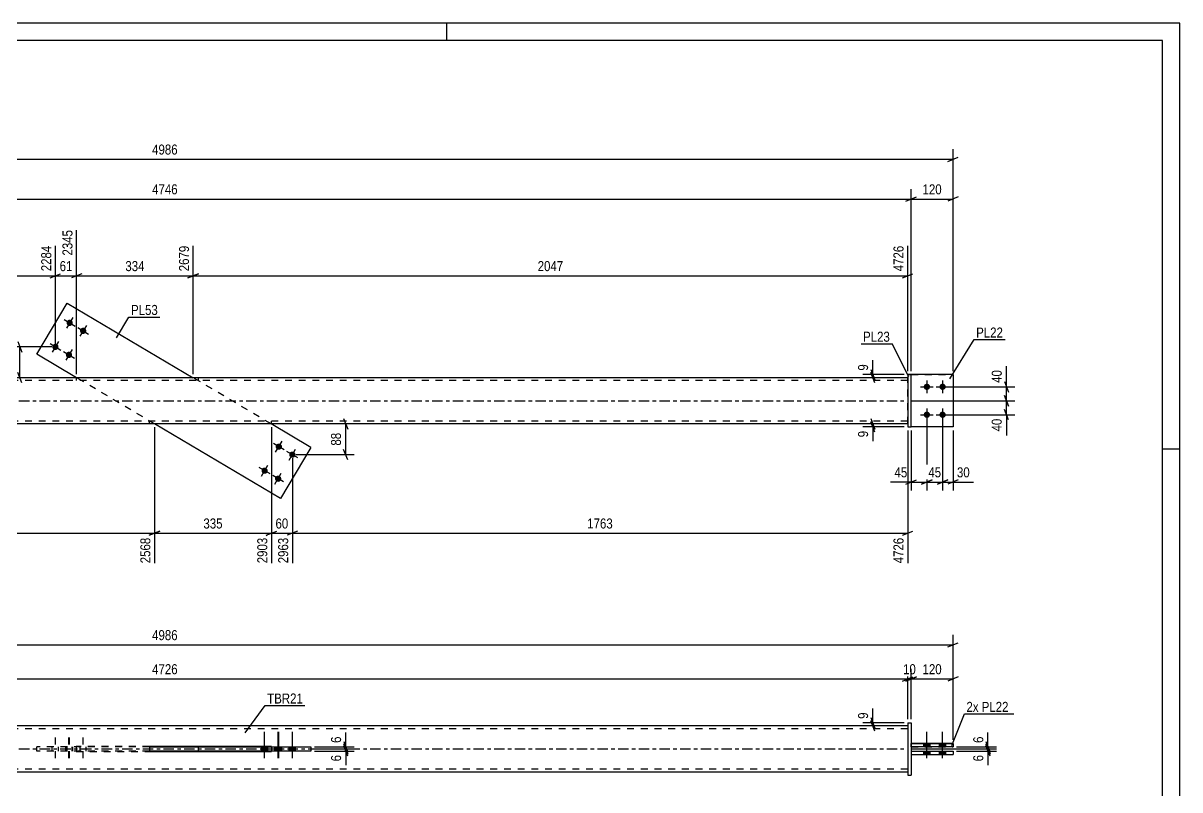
# Model space of a CAD drawing. Header units: millimetres. Extents: x 0 to 594, y 0 to 420.
# Drawn here: x 262.6 to 594, y 200.5 to 420 of the extents above; entities that cross this region are included whole.
import ezdxf

# ---------------------------------------------------------------- set-up
doc = ezdxf.new("R2010")
doc.units = ezdxf.units.MM
doc.linetypes.add('DXK_LINE_DOT2', pattern=[3.9198, 1.9599, -1.9599])
doc.linetypes.add('DXK_LINE_DOT3', pattern=[5.9187, 2.979, -0.9799, 0.9799, -0.9799])
doc.styles.add('Arial Narrow', font='ARIALN.TTF', dxfattribs={"height": 0.2})

# ---------------------------------------------------------------- blocks, each defined once
blk = doc.blocks.new('Unknown-489684690-1163')
at = {"color": 5, "linetype": 'Continuous'}
for p, q in [((594, 420), (0, 420)), ((384, 415), (384, 420)), ((594, 0), (594, 420)), ((589, 415), (5, 415)), ((589, 5), (589, 415)), ((594, 298), (589, 298))]:
    blk.add_line(p, q, dxfattribs=at)
blk = doc.blocks.new('Part-489684690-1906 - 1883')
at = {"color": 2, "linetype": 'Continuous'}
for p, q in [((516.03, 219.68), (517.03, 219.68)), ((516.03, 219.68), (516.03, 204.68)), ((516.03, 219.68), (517.03, 219.68)), ((517.03, 219.68), (517.03, 204.68)), ((516.03, 204.68), (517.03, 204.68))]:
    blk.add_line(p, q, dxfattribs=at)
at = {"color": 7, "linetype": 'DXK_LINE_DOT2'}
for p, q in [((516.03, 219.68), (516.03, 219.68)), ((516.03, 219.68), (516.03, 219.68)), ((517.03, 219.68), (517.03, 219.68)), ((517.03, 219.68), (517.03, 219.68)), ((516.03, 204.68), (516.03, 204.68)), ((516.03, 204.68), (517.03, 204.68))]:
    blk.add_line(p, q, dxfattribs=at)
blk = doc.blocks.new('Part-489684690-1895 - 1883')
at = {"color": 2, "linetype": 'Continuous'}
for p, q in [((516.03, 218.78), (178.59, 218.78)), ((298.84, 212.88), (298.84, 211.48)), ((333.78, 212.88), (298.84, 212.88)), ((312.82, 212.88), (312.82, 212.78)), ((333.78, 212.88), (333.78, 212.78)), ((298.84, 211.48), (333.78, 211.48)), ((312.82, 211.48), (312.82, 211.58)), ((333.78, 211.48), (333.78, 211.58)), ((516.03, 205.58), (178.59, 205.58))]:
    blk.add_line(p, q, dxfattribs=at)
at = {"color": 7, "linetype": 'DXK_LINE_DOT2'}
for p, q in [((516.03, 218.78), (516.03, 205.58)), ((516.03, 217.98), (178.59, 217.98)), ((277.88, 212.88), (277.88, 211.48)), ((298.84, 212.88), (277.88, 212.88)), ((312.82, 212.78), (312.82, 211.58)), ((333.78, 212.78), (333.78, 211.58)), ((277.88, 211.48), (298.84, 211.48)), ((516.03, 206.38), (178.59, 206.38))]:
    blk.add_line(p, q, dxfattribs=at)
at = {"color": 7, "linetype": 'DXK_LINE_DOT3'}
blk.add_line((178.59, 212.18), (516.03, 212.18), dxfattribs=at)
blk = doc.blocks.new('Part-489684690-1900 - 1883')
at = {"color": 2, "linetype": 'Continuous'}
for p, q in [((517.03, 211.58), (529.03, 211.58)), ((517.03, 211.58), (529.03, 211.58)), ((517.03, 211.58), (517.03, 210.58)), ((517.03, 210.58), (529.03, 210.58)), ((529.03, 211.58), (529.03, 210.58))]:
    blk.add_line(p, q, dxfattribs=at)
at = {"color": 7, "linetype": 'DXK_LINE_DOT2'}
for p, q in [((517.03, 211.58), (517.03, 211.58)), ((517.03, 210.58), (529.03, 210.58)), ((529.03, 211.58), (529.03, 211.58))]:
    blk.add_line(p, q, dxfattribs=at)
blk = doc.blocks.new('Part-489684690-1905 - 1883')
at = {"color": 2, "linetype": 'Continuous'}
for p, q in [((529.03, 213.78), (517.03, 213.78)), ((517.03, 213.78), (529.03, 213.78)), ((517.03, 212.78), (517.03, 213.78)), ((529.03, 212.78), (517.03, 212.78)), ((529.03, 213.78), (529.03, 212.78))]:
    blk.add_line(p, q, dxfattribs=at)
at = {"color": 7, "linetype": 'DXK_LINE_DOT2'}
for p, q in [((517.03, 213.78), (517.03, 213.78)), ((517.03, 212.78), (529.03, 212.78)), ((529.03, 213.78), (529.03, 213.78))]:
    blk.add_line(p, q, dxfattribs=at)
blk = doc.blocks.new('Part-489684690-1922 - 1883')
at = {"color": 7, "linetype": 'DXK_LINE_DOT2'}
for p, q in [((266.59, 211.58), (266.59, 212.78)), ((298.84, 212.78), (266.59, 212.78)), ((275.25, 211.58), (275.25, 212.78)), ((298.84, 211.58), (266.59, 211.58))]:
    blk.add_line(p, q, dxfattribs=at)
at = {"color": 2, "linetype": 'Continuous'}
for p, q in [((298.84, 212.78), (345.07, 212.78)), ((336.41, 211.58), (336.41, 212.78)), ((345.07, 212.78), (345.07, 211.58)), ((336.41, 211.58), (298.84, 211.58)), ((345.07, 211.58), (336.41, 211.58))]:
    blk.add_line(p, q, dxfattribs=at)
blk = doc.blocks.new('Bolt-489684690-1923 - 1883')
at = {"linetype": 'Continuous'}
for points in [[(522.43, 213.78), (520.63, 213.78), (520.63, 212.78), (522.43, 212.78)], [(522.43, 213.78), (520.63, 213.78), (520.63, 212.78), (522.43, 212.78)], [(526.93, 213.78), (525.13, 213.78), (525.13, 212.78), (526.93, 212.78)], [(526.93, 213.78), (525.13, 213.78), (525.13, 212.78), (526.93, 212.78)], [(522.43, 211.58), (520.63, 211.58), (520.63, 210.58), (522.43, 210.58)], [(522.43, 211.58), (520.63, 211.58), (520.63, 210.58), (522.43, 210.58)], [(526.93, 211.58), (525.13, 211.58), (525.13, 210.58), (526.93, 210.58)], [(526.93, 211.58), (525.13, 211.58), (525.13, 210.58), (526.93, 210.58)]]:
    blk.add_hatch(color=1, dxfattribs=at).paths.add_polyline_path(points)
at = {"color": 1, "linetype": 'Continuous'}
for p, q in [((521.53, 209.58), (521.53, 217.08)), ((521.53, 209.58), (521.53, 217.08)), ((526.03, 209.58), (526.03, 217.08)), ((526.03, 209.58), (526.03, 217.08)), ((520.63, 212.78), (520.63, 213.78)), ((520.63, 212.78), (520.63, 213.78)), ((522.43, 212.78), (522.43, 213.78)), ((522.43, 212.78), (522.43, 213.78)), ((525.13, 212.78), (525.13, 213.78)), ((525.13, 212.78), (525.13, 213.78)), ((526.93, 212.78), (526.93, 213.78)), ((526.93, 212.78), (526.93, 213.78)), ((520.63, 210.58), (520.63, 211.58)), ((520.63, 210.58), (520.63, 211.58)), ((522.43, 210.58), (522.43, 211.58)), ((522.43, 210.58), (522.43, 211.58)), ((525.13, 210.58), (525.13, 211.58)), ((525.13, 210.58), (525.13, 211.58)), ((526.93, 210.58), (526.93, 211.58)), ((526.93, 210.58), (526.93, 211.58))]:
    blk.add_line(p, q, dxfattribs=at)
blk = doc.blocks.new('Bolt-489684690-1925 - 1883')
at = {"color": 1, "linetype": 'DXK_LINE_DOT2'}
for p, q in [((271.9, 209.58), (271.9, 217.08)), ((275.77, 209.58), (275.77, 217.08)), ((275.97, 209.58), (275.97, 217.08)), ((279.84, 209.58), (279.84, 217.08)), ((271, 211.58), (271, 212.78)), ((272.8, 211.58), (272.8, 212.78)), ((274.87, 211.58), (274.87, 212.78)), ((275.07, 211.58), (275.07, 212.78)), ((276.67, 211.58), (276.67, 212.78)), ((276.87, 211.58), (276.87, 212.78)), ((278.94, 211.58), (278.94, 212.78)), ((280.74, 211.58), (280.74, 212.78))]:
    blk.add_line(p, q, dxfattribs=at)
blk = doc.blocks.new('Bolt-489684690-1926 - 1883')
at = {"linetype": 'Continuous'}
for points in [[(330.92, 211.58), (332.72, 211.58), (332.72, 212.78), (330.92, 212.78)], [(334.79, 211.58), (336.59, 211.58), (336.59, 212.78), (334.79, 212.78)], [(334.99, 211.58), (336.79, 211.58), (336.79, 212.78), (334.99, 212.78)], [(338.87, 211.58), (340.67, 211.58), (340.67, 212.78), (338.87, 212.78)]]:
    blk.add_hatch(color=1, dxfattribs=at).paths.add_polyline_path(points)
at = {"color": 1, "linetype": 'Continuous'}
for p, q in [((331.82, 209.58), (331.82, 217.08)), ((335.69, 209.58), (335.69, 217.08)), ((335.89, 209.58), (335.89, 217.08)), ((339.77, 209.58), (339.77, 217.08)), ((330.92, 211.58), (330.92, 212.78)), ((332.72, 211.58), (332.72, 212.78)), ((334.79, 211.58), (334.79, 212.78)), ((334.99, 211.58), (334.99, 212.78)), ((336.59, 211.58), (336.59, 212.78)), ((336.79, 211.58), (336.79, 212.78)), ((338.87, 211.58), (338.87, 212.78)), ((340.67, 211.58), (340.67, 212.78))]:
    blk.add_line(p, q, dxfattribs=at)
blk = doc.blocks.new('Bolt-489684690-2124 - 2113')
at = {"linetype": 'Continuous'}
for points in [[(521.53, 316.78), (521.71, 316.76), (521.89, 316.7), (522.06, 316.61), (522.2, 316.48), (522.31, 316.33), (522.38, 316.16), (522.42, 315.98), (522.42, 315.79), (522.38, 315.6), (522.31, 315.43), (522.2, 315.28), (522.06, 315.15), (521.89, 315.06), (521.71, 315), (521.53, 314.98), (521.34, 315), (521.16, 315.06), (521, 315.15), (520.86, 315.28), (520.75, 315.43), (520.67, 315.6), (520.63, 315.79), (520.63, 315.98), (520.67, 316.16), (520.75, 316.33), (520.86, 316.48), (521, 316.61), (521.16, 316.7), (521.34, 316.76)], [(526.03, 316.78), (526.21, 316.76), (526.39, 316.7), (526.56, 316.61), (526.7, 316.48), (526.81, 316.33), (526.88, 316.16), (526.92, 315.98), (526.92, 315.79), (526.88, 315.6), (526.81, 315.43), (526.7, 315.28), (526.56, 315.15), (526.39, 315.06), (526.21, 315), (526.03, 314.98), (525.84, 315), (525.66, 315.06), (525.5, 315.15), (525.36, 315.28), (525.25, 315.43), (525.17, 315.6), (525.13, 315.79), (525.13, 315.98), (525.17, 316.16), (525.25, 316.33), (525.36, 316.48), (525.5, 316.61), (525.66, 316.7), (525.84, 316.76)], [(521.53, 308.78), (521.71, 308.76), (521.89, 308.7), (522.06, 308.61), (522.2, 308.48), (522.31, 308.33), (522.38, 308.16), (522.42, 307.98), (522.42, 307.79), (522.38, 307.6), (522.31, 307.43), (522.2, 307.28), (522.06, 307.15), (521.89, 307.06), (521.71, 307), (521.53, 306.98), (521.34, 307), (521.16, 307.06), (521, 307.15), (520.86, 307.28), (520.75, 307.43), (520.67, 307.6), (520.63, 307.79), (520.63, 307.98), (520.67, 308.16), (520.75, 308.33), (520.86, 308.48), (521, 308.61), (521.16, 308.7), (521.34, 308.76)], [(526.03, 308.78), (526.21, 308.76), (526.39, 308.7), (526.56, 308.61), (526.7, 308.48), (526.81, 308.33), (526.88, 308.16), (526.92, 307.98), (526.92, 307.79), (526.88, 307.6), (526.81, 307.43), (526.7, 307.28), (526.56, 307.15), (526.39, 307.06), (526.21, 307), (526.03, 306.98), (525.84, 307), (525.66, 307.06), (525.5, 307.15), (525.36, 307.28), (525.25, 307.43), (525.17, 307.6), (525.13, 307.79), (525.13, 307.98), (525.17, 308.16), (525.25, 308.33), (525.36, 308.48), (525.5, 308.61), (525.66, 308.7), (525.84, 308.76)]]:
    blk.add_hatch(color=1, dxfattribs=at).paths.add_polyline_path(points)
at = {"color": 1, "linetype": 'Continuous'}
for p, q in [((519.73, 315.88), (523.33, 315.88)), ((521.53, 317.68), (521.53, 314.08)), ((524.23, 315.88), (527.83, 315.88)), ((526.03, 317.68), (526.03, 314.08)), ((521.53, 309.68), (521.53, 306.08)), ((526.03, 309.68), (526.03, 306.08)), ((519.73, 307.88), (523.33, 307.88)), ((524.23, 307.88), (527.83, 307.88))]:
    blk.add_line(p, q, dxfattribs=at)
blk = doc.blocks.new('Part-489684690-2129 - 2113')
at = {"color": 2, "linetype": 'Continuous'}
for p, q in [((266.59, 325.22), (275.25, 339.85)), ((275.25, 339.85), (311.37, 318.48)), ((277.98, 318.48), (266.59, 325.22)), ((336.41, 283.91), (300.29, 305.28)), ((345.07, 298.54), (333.68, 305.28)), ((345.07, 298.54), (336.41, 283.91))]:
    blk.add_line(p, q, dxfattribs=at)
at = {"color": 7, "linetype": 'DXK_LINE_DOT2'}
for p, q in [((300.29, 305.28), (277.98, 318.48)), ((333.68, 305.28), (311.37, 318.48))]:
    blk.add_line(p, q, dxfattribs=at)
blk = doc.blocks.new('Bolt-489684690-2121 - 2113')
at = {"linetype": 'Continuous'}
for points in [[(335.43, 297.97, -1), (336.35, 299.52, -1)], [(339.31, 295.68, -1), (340.22, 297.23, -1)], [(331.36, 291.08, -1), (332.28, 292.63, -1)], [(335.23, 288.79, -1), (336.15, 290.34, -1)]]:
    blk.add_hatch(color=1, dxfattribs=at).paths.add_polyline_path(points)
at = {"color": 1, "linetype": 'Continuous'}
for p, q in [((337.44, 297.83), (334.34, 299.66)), ((334.98, 297.19), (336.81, 300.29)), ((341.31, 295.53), (338.22, 297.37)), ((338.85, 294.9), (340.68, 298)), ((333.37, 290.94), (330.27, 292.77)), ((330.9, 290.31), (332.74, 293.41)), ((337.24, 288.65), (334.14, 290.48)), ((334.77, 288.02), (336.61, 291.11))]:
    blk.add_line(p, q, dxfattribs=at)
blk = doc.blocks.new('Bolt-489684690-2122 - 2113')
at = {"linetype": 'Continuous'}
for points in [[(276.43, 334.97, -1), (275.51, 333.42, -1)], [(280.3, 332.68, -1), (279.38, 331.13, -1)], [(272.35, 328.09, -1), (271.44, 326.54, -1)], [(276.23, 325.8, -1), (275.31, 324.25, -1)]]:
    blk.add_hatch(color=1, dxfattribs=at).paths.add_polyline_path(points)
at = {"color": 1, "linetype": 'Continuous'}
for p, q in [((274.42, 335.12), (277.52, 333.28)), ((276.89, 335.75), (275.05, 332.65)), ((278.29, 332.82), (281.39, 330.99)), ((280.76, 333.46), (278.93, 330.36)), ((270.35, 328.23), (273.45, 326.4)), ((272.81, 328.86), (270.98, 325.76)), ((274.22, 325.94), (277.32, 324.11)), ((276.69, 326.57), (274.85, 323.47))]:
    blk.add_line(p, q, dxfattribs=at)
blk = doc.blocks.new('Part-489684690-2145 - 2113')
at = {"color": 2, "linetype": 'Continuous'}
for p, q in [((517.03, 319.38), (516.03, 319.38)), ((516.03, 319.38), (516.03, 304.38)), ((516.03, 319.38), (517.03, 319.38)), ((517.03, 304.38), (517.03, 319.38)), ((516.03, 304.38), (517.03, 304.38))]:
    blk.add_line(p, q, dxfattribs=at)
at = {"color": 7, "linetype": 'DXK_LINE_DOT2'}
for p, q in [((516.03, 319.38), (516.03, 319.38)), ((516.03, 319.38), (516.03, 319.38)), ((517.03, 319.38), (517.03, 319.38)), ((517.03, 319.38), (517.03, 319.38)), ((516.03, 304.38), (517.03, 304.38))]:
    blk.add_line(p, q, dxfattribs=at)
blk = doc.blocks.new('Part-489684690-2150 - 2113')
at = {"color": 2, "linetype": 'Continuous'}
for p, q in [((529.03, 319.38), (517.03, 319.38)), ((529.03, 319.38), (529.03, 319.38)), ((529.03, 319.38), (529.03, 304.38)), ((529.03, 304.38), (517.03, 304.38))]:
    blk.add_line(p, q, dxfattribs=at)
at = {"color": 7, "linetype": 'DXK_LINE_DOT2'}
for p, q in [((529.03, 319.38), (517.03, 319.38)), ((517.03, 319.38), (517.03, 319.38)), ((517.03, 304.38), (517.03, 319.38)), ((529.03, 319.38), (529.03, 319.38)), ((529.03, 304.38), (517.03, 304.38))]:
    blk.add_line(p, q, dxfattribs=at)
blk = doc.blocks.new('Part-489684690-2151 - 2113')
at = {"color": 7, "linetype": 'DXK_LINE_DOT2'}
for p, q in [((517.03, 319.38), (529.03, 319.38)), ((529.03, 319.38), (517.03, 319.38)), ((517.03, 319.38), (517.03, 319.38)), ((517.03, 304.38), (517.03, 319.38)), ((529.03, 319.38), (529.03, 319.38)), ((529.03, 319.38), (529.03, 304.38)), ((529.03, 304.38), (517.03, 304.38)), ((529.03, 304.38), (517.03, 304.38))]:
    blk.add_line(p, q, dxfattribs=at)
blk = doc.blocks.new('Part-489684690-2156 - 2113')
at = {"color": 2, "linetype": 'Continuous'}
for p, q in [((516.03, 318.48), (178.59, 318.48)), ((516.03, 305.28), (178.59, 305.28))]:
    blk.add_line(p, q, dxfattribs=at)
at = {"color": 7, "linetype": 'DXK_LINE_DOT2'}
for p, q in [((277.88, 318.48), (277.88, 317.68)), ((312.82, 318.48), (312.82, 317.68)), ((516.03, 305.28), (516.03, 318.48)), ((516.03, 317.68), (178.59, 317.68)), ((516.03, 306.08), (178.59, 306.08)), ((298.84, 305.28), (298.84, 306.08)), ((333.78, 305.28), (333.78, 306.08))]:
    blk.add_line(p, q, dxfattribs=at)
at = {"color": 7, "linetype": 'DXK_LINE_DOT3'}
blk.add_line((178.59, 311.88), (516.03, 311.88), dxfattribs=at)
blk = doc.blocks.new('StraightDimension-489684690-2072 - 1883')
at = {"color": 7, "linetype": 'Continuous'}
for p, q in [((346.07, 212.78), (357.47, 212.78)), ((346.07, 212.18), (357.47, 212.18)), ((354.47, 214.28), (355.67, 211.28)), ((355.67, 210.68), (354.47, 213.68)), ((355.07, 212.18), (355.07, 212.78))]:
    blk.add_line(p, q, dxfattribs=at)
at = {"color": 0}
blk.add_wipeout([(354.32, 216.33), (350.12, 216.33), (350.12, 213.31), (354.32, 213.31)], dxfattribs=at)
at = {"color": 7, "linetype": 'Continuous'}
blk.add_line((355.07, 212.78), (355.07, 216.86), dxfattribs=at)
blk.add_line((355.07, 212.78), (355.07, 216.86), dxfattribs=at)
at = {"color": 3, "style": 'Arial Narrow'}
blk.add_text('6', height=2.86, rotation=90.0002, dxfattribs=at).set_placement((353.72, 213.91))
blk = doc.blocks.new('StraightDimension-489684690-2068 - 1883')
at = {"color": 7, "linetype": 'Continuous'}
for p, q in [((346.07, 212.18), (357.47, 212.18)), ((354.47, 213.68), (355.67, 210.68)), ((355.67, 210.08), (354.47, 213.08)), ((355.07, 211.58), (355.07, 212.18)), ((346.07, 211.58), (357.47, 211.58))]:
    blk.add_line(p, q, dxfattribs=at)
at = {"color": 0}
blk.add_wipeout([(354.32, 211.06), (350.12, 211.06), (350.12, 208.03), (354.32, 208.03)], dxfattribs=at)
at = {"color": 7, "linetype": 'Continuous'}
blk.add_line((355.07, 211.58), (355.07, 207.5), dxfattribs=at)
blk.add_line((355.07, 211.58), (355.07, 207.5), dxfattribs=at)
at = {"color": 3, "style": 'Arial Narrow'}
blk.add_text('6', height=2.86, rotation=90.0002, dxfattribs=at).set_placement((353.72, 208.63))
blk = doc.blocks.new('StraightDimension-489684690-1936 - 1883')
at = {"color": 7, "linetype": 'Continuous'}
for p, q in [((77.49, 242), (529.03, 242)), ((527.53, 241.4), (530.53, 242.6)), ((529.03, 214.78), (529.03, 244.85))]:
    blk.add_line(p, q, dxfattribs=at)
at = {"color": 0}
blk.add_wipeout([(307.52, 242.75), (307.52, 246.95), (299, 246.95), (299, 242.75)], dxfattribs=at)
at = {"color": 3, "style": 'Arial Narrow'}
blk.add_text('4986', height=2.863, dxfattribs=at).set_placement((299.6, 243.35))
blk = doc.blocks.new('StraightDimension-489684690-2041 - 1883')
at = {"color": 7, "linetype": 'Continuous'}
for p, q in [((517.03, 212.18), (541.43, 212.18)), ((538.43, 213.68), (539.63, 210.68)), ((539.63, 210.08), (538.43, 213.08)), ((539.03, 211.58), (539.03, 212.18)), ((530.03, 211.58), (541.43, 211.58))]:
    blk.add_line(p, q, dxfattribs=at)
at = {"color": 0}
blk.add_wipeout([(538.28, 211.06), (534.08, 211.06), (534.08, 208.03), (538.28, 208.03)], dxfattribs=at)
at = {"color": 7, "linetype": 'Continuous'}
blk.add_line((539.03, 211.58), (539.03, 207.5), dxfattribs=at)
blk.add_line((539.03, 211.58), (539.03, 207.5), dxfattribs=at)
at = {"color": 3, "style": 'Arial Narrow'}
blk.add_text('6', height=2.86, rotation=90.0002, dxfattribs=at).set_placement((537.68, 208.63))
blk = doc.blocks.new('StraightDimension-489684690-1977 - 1883')
at = {"color": 7, "linetype": 'Continuous'}
for p, q in [((90.49, 232.24), (516.03, 232.24)), ((514.53, 231.64), (517.53, 232.84)), ((516.03, 220.68), (516.03, 235.09))]:
    blk.add_line(p, q, dxfattribs=at)
at = {"color": 0}
blk.add_wipeout([(307.52, 232.99), (307.52, 237.19), (299, 237.19), (299, 232.99)], dxfattribs=at)
at = {"color": 3, "style": 'Arial Narrow'}
blk.add_text('4726', height=2.863, dxfattribs=at).set_placement((299.6, 233.59))
blk = doc.blocks.new('StraightDimension-489684690-1985 - 1883')
at = {"color": 7, "linetype": 'Continuous'}
for p, q in [((514.53, 231.64), (517.53, 232.84)), ((518.53, 232.84), (515.53, 231.64)), ((516.03, 220.68), (516.03, 235.09)), ((516.03, 232.24), (517.03, 232.24)), ((517.03, 220.68), (517.03, 235.09))]:
    blk.add_line(p, q, dxfattribs=at)
at = {"color": 0}
blk.add_wipeout([(518.96, 232.99), (518.96, 237.19), (514.1, 237.19), (514.1, 232.99)], dxfattribs=at)
at = {"color": 3, "style": 'Arial Narrow'}
blk.add_text('10', height=2.863, dxfattribs=at).set_placement((514.7, 233.59))
blk = doc.blocks.new('StraightDimension-489684690-1994 - 1883')
at = {"color": 7, "linetype": 'Continuous'}
for p, q in [((515.53, 231.64), (518.53, 232.84)), ((517.03, 220.68), (517.03, 235.09)), ((517.03, 232.24), (529.03, 232.24)), ((530.53, 232.84), (527.53, 231.64)), ((529.03, 214.78), (529.03, 235.09))]:
    blk.add_line(p, q, dxfattribs=at)
at = {"color": 0}
blk.add_wipeout([(526.37, 232.99), (526.37, 237.19), (519.69, 237.19), (519.69, 232.99)], dxfattribs=at)
at = {"color": 3, "style": 'Arial Narrow'}
blk.add_text('120', height=2.863, dxfattribs=at).set_placement((520.29, 233.59))
blk = doc.blocks.new('StraightDimension-489684690-2005 - 1883')
at = {"color": 7, "linetype": 'Continuous'}
for p, q in [((515.03, 219.68), (503.18, 219.68)), ((515.03, 218.78), (503.18, 218.78)), ((505.43, 221.18), (506.63, 218.18)), ((506.63, 217.28), (505.43, 220.28)), ((506.03, 218.78), (506.03, 219.68))]:
    blk.add_line(p, q, dxfattribs=at)
at = {"color": 0}
blk.add_wipeout([(505.28, 223.23), (501.08, 223.23), (501.08, 220.21), (505.28, 220.21)], dxfattribs=at)
at = {"color": 7, "linetype": 'Continuous'}
blk.add_line((506.03, 219.68), (506.03, 223.76), dxfattribs=at)
blk.add_line((506.03, 219.68), (506.03, 223.76), dxfattribs=at)
at = {"color": 3, "style": 'Arial Narrow'}
blk.add_text('9', height=2.86, rotation=90.0002, dxfattribs=at).set_placement((504.68, 220.81))
blk = doc.blocks.new('StraightDimension-489684690-2054 - 1883')
at = {"color": 7, "linetype": 'Continuous'}
for p, q in [((517.03, 212.18), (541.43, 212.18)), ((530.03, 212.78), (541.43, 212.78)), ((538.43, 214.28), (539.63, 211.28)), ((539.63, 210.68), (538.43, 213.68)), ((539.03, 212.18), (539.03, 212.78))]:
    blk.add_line(p, q, dxfattribs=at)
at = {"color": 0}
blk.add_wipeout([(538.28, 216.33), (534.08, 216.33), (534.08, 213.31), (538.28, 213.31)], dxfattribs=at)
at = {"color": 7, "linetype": 'Continuous'}
blk.add_line((539.03, 212.78), (539.03, 216.86), dxfattribs=at)
blk.add_line((539.03, 212.78), (539.03, 216.86), dxfattribs=at)
at = {"color": 3, "style": 'Arial Narrow'}
blk.add_text('6', height=2.86, rotation=90.0002, dxfattribs=at).set_placement((537.68, 213.91))
blk = doc.blocks.new('StraightDimension-489684690-2568 - 2113')
at = {"color": 7, "linetype": 'Continuous'}
for p, q in [((365.72, 305.28), (352.2, 305.28)), ((354.45, 306.78), (355.65, 303.78)), ((355.05, 296.45), (355.05, 305.28)), ((340.77, 296.45), (357.45, 296.45)), ((355.65, 294.95), (354.45, 297.95))]:
    blk.add_line(p, q, dxfattribs=at)
at = {"color": 0}
blk.add_wipeout([(354.3, 303.29), (350.1, 303.29), (350.1, 298.44), (354.3, 298.44)], dxfattribs=at)
at = {"color": 3, "style": 'Arial Narrow'}
blk.add_text('88', height=2.863, rotation=90.0002, dxfattribs=at).set_placement((353.7, 299.04))
blk = doc.blocks.new('StraightDimension-489684690-2321 - 2113')
at = {"color": 7, "linetype": 'Continuous'}
for p, q in [((527.03, 315.88), (546.72, 315.88)), ((543.72, 317.38), (544.92, 314.38)), ((544.32, 311.88), (544.32, 315.88)), ((517.03, 311.88), (546.72, 311.88)), ((544.92, 310.38), (543.72, 313.38))]:
    blk.add_line(p, q, dxfattribs=at)
at = {"color": 0}
blk.add_wipeout([(543.57, 321.26), (539.37, 321.26), (539.37, 316.41), (543.57, 316.41)], dxfattribs=at)
at = {"color": 7, "linetype": 'Continuous'}
blk.add_line((544.32, 315.88), (544.32, 321.79), dxfattribs=at)
blk.add_line((544.32, 315.88), (544.32, 321.79), dxfattribs=at)
at = {"color": 3, "style": 'Arial Narrow'}
blk.add_text('40', height=2.863, rotation=90.0002, dxfattribs=at).set_placement((542.97, 317.01))
blk = doc.blocks.new('StraightDimension-489684690-2504 - 2113')
at = {"color": 7, "linetype": 'Continuous'}
for p, q in [((517.03, 320.38), (517.03, 372.49)), ((89.49, 369.64), (517.03, 369.64)), ((515.53, 369.04), (518.53, 370.24))]:
    blk.add_line(p, q, dxfattribs=at)
at = {"color": 0}
blk.add_wipeout([(307.52, 370.39), (307.52, 374.59), (299, 374.59), (299, 370.39)], dxfattribs=at)
at = {"color": 3, "style": 'Arial Narrow'}
blk.add_text('4746', height=2.863, dxfattribs=at).set_placement((299.6, 370.99))
blk = doc.blocks.new('StraightDimension-489684690-2409 - 2113')
at = {"color": 7, "linetype": 'Continuous'}
for p, q in [((271.9, 328.31), (271.9, 356.27)), ((91.99, 348.26), (88.99, 347.06)), ((90.49, 320.38), (90.49, 350.79)), ((270.4, 347.06), (273.4, 348.26)), ((90.49, 347.66), (271.9, 347.66))]:
    blk.add_line(p, q, dxfattribs=at)
at = {"color": 0, "linetype": 'Continuous'}
for points in [[(271.3, 356.87), (267.1, 356.87), (267.1, 348.36), (271.3, 348.36)], [(89.89, 351.39), (85.69, 351.39), (85.69, 348.36), (89.89, 348.36)]]:
    blk.add_wipeout(points, dxfattribs=at)
at = {"color": 0}
blk.add_wipeout([(185.45, 348.41), (185.45, 352.61), (176.94, 352.61), (176.94, 348.41)], dxfattribs=at)
at = {"color": 3, "linetype": 'Continuous', "style": 'Arial Narrow'}
for s, height, p in [('2284', 2.863, (270.7, 348.96)), ('0', 2.86, (89.29, 348.96))]:
    blk.add_text(s, height=height, rotation=90.0002, dxfattribs=at).set_placement(p)
at = {"color": 3, "style": 'Arial Narrow'}
blk.add_text('2284', height=2.863, dxfattribs=at).set_placement((177.54, 349.01))
blk = doc.blocks.new('StraightDimension-489684690-2359 - 2113')
at = {"color": 7, "linetype": 'Continuous'}
for p, q in [((300.29, 304.28), (300.29, 265.35)), ((333.78, 304.28), (333.78, 265.35)), ((301.79, 274.56), (298.79, 273.36)), ((300.29, 273.96), (333.78, 273.96)), ((332.28, 273.36), (335.28, 274.56))]:
    blk.add_line(p, q, dxfattribs=at)
at = {"color": 0}
blk.add_wipeout([(320.38, 274.71), (320.38, 278.91), (313.69, 278.91), (313.69, 274.71)], dxfattribs=at)
at = {"color": 0, "linetype": 'Continuous'}
blk.add_wipeout([(333.18, 273.26), (328.98, 273.26), (328.98, 264.75), (333.18, 264.75)], dxfattribs=at)
at = {"color": 3, "style": 'Arial Narrow'}
blk.add_text('335', height=2.863, dxfattribs=at).set_placement((314.29, 275.31))
at = {"color": 3, "linetype": 'Continuous', "style": 'Arial Narrow'}
blk.add_text('2903', height=2.863, rotation=90.0002, dxfattribs=at).set_placement((332.58, 265.35))
blk = doc.blocks.new('StraightDimension-489684690-2381 - 2113')
at = {"color": 7, "linetype": 'Continuous'}
for p, q in [((333.78, 304.28), (333.78, 265.35)), ((339.77, 295.45), (339.77, 265.35)), ((332.28, 273.36), (335.28, 274.56)), ((333.78, 273.96), (339.77, 273.96)), ((341.27, 274.56), (338.27, 273.36))]:
    blk.add_line(p, q, dxfattribs=at)
at = {"color": 0}
blk.add_wipeout([(339.2, 274.71), (339.2, 278.91), (334.34, 278.91), (334.34, 274.71)], dxfattribs=at)
at = {"color": 3, "style": 'Arial Narrow'}
blk.add_text('60', height=2.863, dxfattribs=at).set_placement((334.94, 275.31))
at = {"color": 0, "linetype": 'Continuous'}
blk.add_wipeout([(339.17, 273.26), (334.97, 273.26), (334.97, 264.75), (339.17, 264.75)], dxfattribs=at)
at = {"color": 3, "linetype": 'Continuous', "style": 'Arial Narrow'}
blk.add_text('2963', height=2.863, rotation=90.0002, dxfattribs=at).set_placement((338.57, 265.35))
blk = doc.blocks.new('StraightDimension-489684690-2160 - 2113')
at = {"color": 7, "linetype": 'Continuous'}
for p, q in [((515.03, 319.38), (503.18, 319.38)), ((515.03, 318.48), (503.18, 318.48)), ((505.43, 320.88), (506.63, 317.88)), ((506.63, 316.98), (505.43, 319.98)), ((506.03, 318.48), (506.03, 319.38))]:
    blk.add_line(p, q, dxfattribs=at)
at = {"color": 0}
blk.add_wipeout([(505.28, 322.93), (501.08, 322.93), (501.08, 319.91), (505.28, 319.91)], dxfattribs=at)
at = {"color": 7, "linetype": 'Continuous'}
blk.add_line((506.03, 319.38), (506.03, 323.46), dxfattribs=at)
blk.add_line((506.03, 319.38), (506.03, 323.46), dxfattribs=at)
at = {"color": 3, "style": 'Arial Narrow'}
blk.add_text('9', height=2.86, rotation=90.0002, dxfattribs=at).set_placement((504.68, 320.51))
blk = doc.blocks.new('StraightDimension-489684690-2167 - 2113')
at = {"color": 7, "linetype": 'Continuous'}
for p, q in [((515.03, 305.28), (503.18, 305.28)), ((505.43, 306.78), (506.63, 303.78)), ((506.63, 302.88), (505.43, 305.88)), ((506.03, 304.38), (506.03, 305.28)), ((515.03, 304.38), (503.18, 304.38))]:
    blk.add_line(p, q, dxfattribs=at)
at = {"color": 0}
blk.add_wipeout([(505.28, 303.86), (501.08, 303.86), (501.08, 300.83), (505.28, 300.83)], dxfattribs=at)
at = {"color": 7, "linetype": 'Continuous'}
blk.add_line((506.03, 304.38), (506.03, 300.3), dxfattribs=at)
blk.add_line((506.03, 304.38), (506.03, 300.3), dxfattribs=at)
at = {"color": 3, "style": 'Arial Narrow'}
blk.add_text('9', height=2.86, rotation=90.0002, dxfattribs=at).set_placement((504.68, 301.43))
blk = doc.blocks.new('StraightDimension-489684690-2201 - 2113')
at = {"color": 7, "linetype": 'Continuous'}
for p, q in [((521.53, 306.88), (521.53, 286.21)), ((517.03, 303.38), (517.03, 286.21)), ((515.53, 288.01), (518.53, 289.21)), ((517.03, 288.61), (521.53, 288.61)), ((523.03, 289.21), (520.03, 288.01))]:
    blk.add_line(p, q, dxfattribs=at)
at = {"color": 0}
blk.add_wipeout([(516.5, 289.36), (516.5, 293.56), (511.65, 293.56), (511.65, 289.36)], dxfattribs=at)
at = {"color": 7, "linetype": 'Continuous'}
blk.add_line((517.03, 288.61), (511.12, 288.61), dxfattribs=at)
blk.add_line((517.03, 288.61), (511.12, 288.61), dxfattribs=at)
at = {"color": 3, "style": 'Arial Narrow'}
blk.add_text('45', height=2.863, dxfattribs=at).set_placement((512.25, 289.96))
blk = doc.blocks.new('StraightDimension-489684690-2223 - 2113')
at = {"color": 7, "linetype": 'Continuous'}
for p, q in [((521.53, 306.88), (521.53, 286.21)), ((526.03, 306.88), (526.03, 286.21)), ((520.03, 288.01), (523.03, 289.21)), ((521.53, 288.61), (526.03, 288.61)), ((527.53, 289.21), (524.53, 288.01))]:
    blk.add_line(p, q, dxfattribs=at)
at = {"color": 0}
blk.add_wipeout([(526.21, 289.36), (526.21, 293.56), (521.35, 293.56), (521.35, 289.36)], dxfattribs=at)
at = {"color": 3, "style": 'Arial Narrow'}
blk.add_text('45', height=2.863, dxfattribs=at).set_placement((521.95, 289.96))
blk = doc.blocks.new('StraightDimension-489684690-2239 - 2113')
at = {"color": 7, "linetype": 'Continuous'}
for p, q in [((526.03, 306.88), (526.03, 286.21)), ((529.03, 303.38), (529.03, 286.21)), ((524.53, 288.01), (527.53, 289.21)), ((526.03, 288.61), (529.03, 288.61)), ((530.53, 289.21), (527.53, 288.01))]:
    blk.add_line(p, q, dxfattribs=at)
at = {"color": 0}
blk.add_wipeout([(534.41, 289.36), (534.41, 293.56), (529.55, 293.56), (529.55, 289.36)], dxfattribs=at)
at = {"color": 7, "linetype": 'Continuous'}
blk.add_line((529.03, 288.61), (534.93, 288.61), dxfattribs=at)
blk.add_line((529.03, 288.61), (534.93, 288.61), dxfattribs=at)
at = {"color": 3, "style": 'Arial Narrow'}
blk.add_text('30', height=2.863, dxfattribs=at).set_placement((530.15, 289.96))
blk = doc.blocks.new('StraightDimension-489684690-2308 - 2113')
at = {"color": 7, "linetype": 'Continuous'}
for p, q in [((517.03, 311.88), (546.72, 311.88)), ((543.72, 313.38), (544.92, 310.38)), ((544.32, 307.88), (544.32, 311.88)), ((544.92, 306.38), (543.72, 309.38)), ((527.03, 307.88), (546.72, 307.88))]:
    blk.add_line(p, q, dxfattribs=at)
at = {"color": 0}
blk.add_wipeout([(543.57, 307.36), (539.37, 307.36), (539.37, 302.5), (543.57, 302.5)], dxfattribs=at)
at = {"color": 7, "linetype": 'Continuous'}
blk.add_line((544.32, 307.88), (544.32, 301.98), dxfattribs=at)
blk.add_line((544.32, 307.88), (544.32, 301.98), dxfattribs=at)
at = {"color": 3, "style": 'Arial Narrow'}
blk.add_text('40', height=2.863, rotation=90.0002, dxfattribs=at).set_placement((542.97, 303.1))
blk = doc.blocks.new('StraightDimension-489684690-2335 - 2113')
at = {"color": 7, "linetype": 'Continuous'}
for p, q in [((90.49, 304.28), (90.49, 270.84)), ((300.29, 304.28), (300.29, 265.35)), ((91.99, 274.56), (88.99, 273.36)), ((90.49, 273.96), (300.29, 273.96)), ((298.79, 273.36), (301.79, 274.56))]:
    blk.add_line(p, q, dxfattribs=at)
at = {"color": 0}
blk.add_wipeout([(199.65, 274.71), (199.65, 278.91), (191.14, 278.91), (191.14, 274.71)], dxfattribs=at)
at = {"color": 0, "linetype": 'Continuous'}
for points in [[(89.89, 273.26), (85.69, 273.26), (85.69, 270.24), (89.89, 270.24)], [(299.69, 273.26), (295.49, 273.26), (295.49, 264.75), (299.69, 264.75)]]:
    blk.add_wipeout(points, dxfattribs=at)
at = {"color": 3, "style": 'Arial Narrow'}
blk.add_text('2568', height=2.863, dxfattribs=at).set_placement((191.74, 275.31))
at = {"color": 3, "linetype": 'Continuous', "style": 'Arial Narrow'}
for s, height, p in [('0', 2.86, (89.29, 270.84)), ('2568', 2.863, (299.09, 265.35))]:
    blk.add_text(s, height=height, rotation=90.0002, dxfattribs=at).set_placement(p)
blk = doc.blocks.new('StraightDimension-489684690-2415 - 2113')
at = {"color": 7, "linetype": 'Continuous'}
for p, q in [((311.37, 319.48), (311.37, 356.27)), ((516.03, 320.38), (516.03, 356.27)), ((312.87, 348.26), (309.87, 347.06)), ((514.53, 347.06), (517.53, 348.26)), ((311.37, 347.66), (516.03, 347.66))]:
    blk.add_line(p, q, dxfattribs=at)
at = {"color": 0, "linetype": 'Continuous'}
blk.add_wipeout([(515.43, 356.87), (511.23, 356.87), (511.23, 348.36), (515.43, 348.36)], dxfattribs=at)
at = {"color": 0}
blk.add_wipeout([(417.95, 348.41), (417.95, 352.61), (409.44, 352.61), (409.44, 348.41)], dxfattribs=at)
at = {"color": 3, "linetype": 'Continuous', "style": 'Arial Narrow'}
blk.add_text('4726', height=2.863, rotation=90.0002, dxfattribs=at).set_placement((514.83, 348.96))
at = {"color": 3, "style": 'Arial Narrow'}
blk.add_text('2047', height=2.863, dxfattribs=at).set_placement((410.04, 349.01))
blk = doc.blocks.new('StraightDimension-489684690-2351 - 2113')
at = {"color": 7, "linetype": 'Continuous'}
for p, q in [((516.03, 303.38), (516.03, 265.35)), ((339.77, 295.45), (339.77, 265.35)), ((341.27, 274.56), (338.27, 273.36)), ((339.77, 273.96), (516.03, 273.96)), ((514.53, 273.36), (517.53, 274.56))]:
    blk.add_line(p, q, dxfattribs=at)
at = {"color": 0}
blk.add_wipeout([(432.15, 274.71), (432.15, 278.91), (423.64, 278.91), (423.64, 274.71)], dxfattribs=at)
at = {"color": 0, "linetype": 'Continuous'}
blk.add_wipeout([(515.43, 273.26), (511.23, 273.26), (511.23, 264.75), (515.43, 264.75)], dxfattribs=at)
at = {"color": 3, "style": 'Arial Narrow'}
blk.add_text('1763', height=2.863, dxfattribs=at).set_placement((424.24, 275.31))
at = {"color": 3, "linetype": 'Continuous', "style": 'Arial Narrow'}
blk.add_text('4726', height=2.863, rotation=90.0002, dxfattribs=at).set_placement((514.83, 265.35))
blk = doc.blocks.new('StraightDimension-489684690-2462 - 2113')
at = {"color": 7, "linetype": 'Continuous'}
for p, q in [((527.53, 380.43), (530.53, 381.63)), ((529.03, 320.38), (529.03, 383.88)), ((77.49, 381.03), (529.03, 381.03))]:
    blk.add_line(p, q, dxfattribs=at)
at = {"color": 0}
blk.add_wipeout([(307.52, 381.78), (307.52, 385.98), (299, 385.98), (299, 381.78)], dxfattribs=at)
at = {"color": 3, "style": 'Arial Narrow'}
blk.add_text('4986', height=2.863, dxfattribs=at).set_placement((299.6, 382.38))
blk = doc.blocks.new('StraightDimension-489684690-2398 - 2113')
at = {"color": 7, "linetype": 'Continuous'}
for p, q in [((261.1, 328.81), (262.3, 325.81)), ((270.9, 327.31), (258.85, 327.31)), ((261.7, 318.48), (261.7, 327.31)), ((300.95, 318.48), (258.85, 318.48)), ((262.3, 316.98), (261.1, 319.98))]:
    blk.add_line(p, q, dxfattribs=at)
at = {"color": 0}
blk.add_wipeout([(260.95, 325.33), (256.75, 325.33), (256.75, 320.47), (260.95, 320.47)], dxfattribs=at)
at = {"color": 3, "style": 'Arial Narrow'}
blk.add_text('88', height=2.863, rotation=90.0002, dxfattribs=at).set_placement((260.35, 321.07))
blk = doc.blocks.new('StraightDimension-489684690-2427 - 2113')
at = {"color": 7, "linetype": 'Continuous'}
for p, q in [((277.98, 319.48), (277.98, 360.77)), ((271.9, 328.31), (271.9, 356.27)), ((270.4, 347.06), (273.4, 348.26)), ((279.48, 348.26), (276.48, 347.06)), ((271.9, 347.66), (277.98, 347.66))]:
    blk.add_line(p, q, dxfattribs=at)
at = {"color": 0}
blk.add_wipeout([(277.37, 348.41), (277.37, 352.61), (272.51, 352.61), (272.51, 348.41)], dxfattribs=at)
at = {"color": 0, "linetype": 'Continuous'}
blk.add_wipeout([(277.38, 361.37), (273.18, 361.37), (273.18, 352.86), (277.38, 352.86)], dxfattribs=at)
at = {"color": 3, "linetype": 'Continuous', "style": 'Arial Narrow'}
blk.add_text('2345', height=2.863, rotation=90.0002, dxfattribs=at).set_placement((276.78, 353.46))
at = {"color": 3, "style": 'Arial Narrow'}
blk.add_text('61', height=2.863, dxfattribs=at).set_placement((273.11, 349.01))
blk = doc.blocks.new('StraightDimension-489684690-2441 - 2113')
at = {"color": 7, "linetype": 'Continuous'}
for p, q in [((277.98, 319.48), (277.98, 360.77)), ((311.37, 319.48), (311.37, 356.27)), ((279.48, 348.26), (276.48, 347.06)), ((309.87, 347.06), (312.87, 348.26)), ((277.98, 347.66), (311.37, 347.66))]:
    blk.add_line(p, q, dxfattribs=at)
at = {"color": 0, "linetype": 'Continuous'}
blk.add_wipeout([(310.77, 356.87), (306.57, 356.87), (306.57, 348.36), (310.77, 348.36)], dxfattribs=at)
at = {"color": 0}
blk.add_wipeout([(298.02, 348.41), (298.02, 352.61), (291.33, 352.61), (291.33, 348.41)], dxfattribs=at)
at = {"color": 3, "linetype": 'Continuous', "style": 'Arial Narrow'}
blk.add_text('2679', height=2.863, rotation=90.0002, dxfattribs=at).set_placement((310.17, 348.96))
at = {"color": 3, "style": 'Arial Narrow'}
blk.add_text('334', height=2.863, dxfattribs=at).set_placement((291.93, 349.01))
blk = doc.blocks.new('StraightDimension-489684690-2529 - 2113')
at = {"color": 7, "linetype": 'Continuous'}
for p, q in [((517.03, 320.38), (517.03, 372.49)), ((529.03, 320.38), (529.03, 372.49)), ((515.53, 369.04), (518.53, 370.24)), ((517.03, 369.64), (529.03, 369.64)), ((530.53, 370.24), (527.53, 369.04))]:
    blk.add_line(p, q, dxfattribs=at)
at = {"color": 0}
blk.add_wipeout([(526.37, 370.39), (526.37, 374.59), (519.69, 374.59), (519.69, 370.39)], dxfattribs=at)
at = {"color": 3, "style": 'Arial Narrow'}
blk.add_text('120', height=2.863, dxfattribs=at).set_placement((520.29, 370.99))
blk = doc.blocks.new('Mark-489684690-1891 - 1883')
at = {"color": 0}
blk.add_wipeout([(342.79, 225.2), (342.79, 228.2), (332.56, 228.2), (332.56, 225.2)], dxfattribs=at)
blk.add_wipeout([(342.79, 225.2), (342.79, 228.2), (332.56, 228.2), (332.56, 225.2)], dxfattribs=at)
at = {"color": 30, "linetype": 'Continuous'}
for p, q in [((326.22, 216.78), (331.96, 224.6)), ((331.96, 224.6), (343.39, 224.6))]:
    blk.add_line(p, q, dxfattribs=at)
at = {"color": 3, "style": 'Arial Narrow'}
blk.add_text('TBR21', height=2.863, dxfattribs=at).set_placement((332.56, 225.2))
blk = doc.blocks.new('MarkSet-489684690-2098 - 1883')
at = {"color": 0}
blk.add_wipeout([(536.33, 222.8), (536.33, 225.8), (532.86, 225.8), (532.86, 222.8)], dxfattribs=at)
blk.add_wipeout([(536.33, 222.8), (536.33, 225.8), (532.86, 225.8), (532.86, 222.8)], dxfattribs=at)
at = {"color": 30, "linetype": 'Continuous'}
blk.add_line((528.64, 213.21), (532.26, 222.2), dxfattribs=at)
at = {"color": 0}
blk.add_wipeout([(544.91, 222.8), (544.91, 225.8), (537.23, 225.8), (537.23, 222.8)], dxfattribs=at)
blk.add_wipeout([(544.91, 222.8), (544.91, 225.8), (537.23, 225.8), (537.23, 222.8)], dxfattribs=at)
at = {"color": 30, "linetype": 'Continuous'}
blk.add_line((532.26, 222.2), (546.41, 222.2), dxfattribs=at)
at = {"color": 3, "style": 'Arial Narrow'}
for s, p in [('2x', (532.86, 222.8)), ('PL22', (537.23, 222.8))]:
    blk.add_text(s, height=2.863, dxfattribs=at).set_placement(p)
blk = doc.blocks.new('Mark-489684690-2125 - 2113')
at = {"color": 0}
blk.add_wipeout([(301.24, 336.45), (301.24, 339.45), (293.56, 339.45), (293.56, 336.45)], dxfattribs=at)
blk.add_wipeout([(301.24, 336.45), (301.24, 339.45), (293.56, 339.45), (293.56, 336.45)], dxfattribs=at)
at = {"color": 30, "linetype": 'Continuous'}
for p, q in [((289.36, 329.88), (292.96, 335.85)), ((292.96, 335.85), (301.84, 335.85))]:
    blk.add_line(p, q, dxfattribs=at)
at = {"color": 3, "style": 'Arial Narrow'}
blk.add_text('PL53', height=2.863, dxfattribs=at).set_placement((293.56, 336.45))
blk = doc.blocks.new('Mark-489684690-2141 - 2113')
at = {"color": 0}
blk.add_wipeout([(510.94, 328.79), (510.94, 331.79), (503.26, 331.79), (503.26, 328.79)], dxfattribs=at)
blk.add_wipeout([(510.94, 328.79), (510.94, 331.79), (503.26, 331.79), (503.26, 328.79)], dxfattribs=at)
at = {"color": 30, "linetype": 'Continuous'}
for p in [(502.66, 328.19), (516.38, 318.78)]:
    blk.add_line(p, (511.54, 328.19), dxfattribs=at)
at = {"color": 3, "style": 'Arial Narrow'}
blk.add_text('PL23', height=2.863, dxfattribs=at).set_placement((503.26, 328.79))
blk = doc.blocks.new('Mark-489684690-2146 - 2113')
at = {"color": 0}
blk.add_wipeout([(543.33, 329.98), (543.33, 332.98), (535.65, 332.98), (535.65, 329.98)], dxfattribs=at)
blk.add_wipeout([(543.33, 329.98), (543.33, 332.98), (535.65, 332.98), (535.65, 329.98)], dxfattribs=at)
at = {"color": 30, "linetype": 'Continuous'}
for p, q in [((528.13, 318.19), (535.05, 329.38)), ((535.05, 329.38), (543.93, 329.38))]:
    blk.add_line(p, q, dxfattribs=at)
at = {"color": 3, "style": 'Arial Narrow'}
blk.add_text('PL22', height=2.863, dxfattribs=at).set_placement((535.65, 329.98))

msp = doc.modelspace()

# ---------------------------------------------------------------- block references
for name in ['Unknown-489684690-1163', 'Part-489684690-2129 - 2113', 'Bolt-489684690-2122 - 2113', 'Part-489684690-2156 - 2113', 'Part-489684690-2145 - 2113', 'Part-489684690-2150 - 2113', 'Part-489684690-2151 - 2113', 'Bolt-489684690-2124 - 2113', 'Bolt-489684690-2121 - 2113', 'Part-489684690-1895 - 1883', 'Part-489684690-1906 - 1883', 'Bolt-489684690-1925 - 1883', 'Bolt-489684690-1926 - 1883', 'Bolt-489684690-1923 - 1883', 'Part-489684690-1922 - 1883', 'Part-489684690-1905 - 1883', 'Part-489684690-1900 - 1883']:
    msp.add_blockref(name, (0, 0))

# ---------------------------------------------------------------- next in the draw order: block references
for name in ['StraightDimension-489684690-2321 - 2113', 'StraightDimension-489684690-2568 - 2113', 'StraightDimension-489684690-2167 - 2113', 'StraightDimension-489684690-2359 - 2113', 'StraightDimension-489684690-2072 - 1883']:
    msp.add_blockref(name, (0, 0))

# ---------------------------------------------------------------- next in the draw order: block references
for name in ['StraightDimension-489684690-2504 - 2113', 'StraightDimension-489684690-2201 - 2113', 'StraightDimension-489684690-2335 - 2113', 'StraightDimension-489684690-2381 - 2113', 'StraightDimension-489684690-2068 - 1883']:
    msp.add_blockref(name, (0, 0))

# ---------------------------------------------------------------- next in the draw order: block references
for name in ['StraightDimension-489684690-2409 - 2113', 'StraightDimension-489684690-2160 - 2113', 'StraightDimension-489684690-2223 - 2113', 'StraightDimension-489684690-1936 - 1883']:
    msp.add_blockref(name, (0, 0))

# ---------------------------------------------------------------- next in the draw order: block references
for name in ['StraightDimension-489684690-2415 - 2113', 'StraightDimension-489684690-2239 - 2113', 'StraightDimension-489684690-1977 - 1883', 'StraightDimension-489684690-2041 - 1883']:
    msp.add_blockref(name, (0, 0))

# ---------------------------------------------------------------- next in the draw order: block references
for name in ['StraightDimension-489684690-2462 - 2113', 'StraightDimension-489684690-2308 - 2113', 'StraightDimension-489684690-1985 - 1883', 'Mark-489684690-1891 - 1883']:
    msp.add_blockref(name, (0, 0))

# ---------------------------------------------------------------- next in the draw order: block references
for name in ['StraightDimension-489684690-2529 - 2113', 'StraightDimension-489684690-2398 - 2113', 'StraightDimension-489684690-2351 - 2113', 'StraightDimension-489684690-1994 - 1883']:
    msp.add_blockref(name, (0, 0))

# ---------------------------------------------------------------- next in the draw order: block references
for name in ['StraightDimension-489684690-2427 - 2113', 'Mark-489684690-2141 - 2113', 'Mark-489684690-2146 - 2113', 'StraightDimension-489684690-2005 - 1883', 'StraightDimension-489684690-2054 - 1883']:
    msp.add_blockref(name, (0, 0))

# ---------------------------------------------------------------- next in the draw order: block references
for name in ['StraightDimension-489684690-2441 - 2113', 'MarkSet-489684690-2098 - 1883']:
    msp.add_blockref(name, (0, 0))

# ---------------------------------------------------------------- next in the draw order: block references
msp.add_blockref('Mark-489684690-2125 - 2113', (0, 0))

doc.saveas('drawing.dxf')
